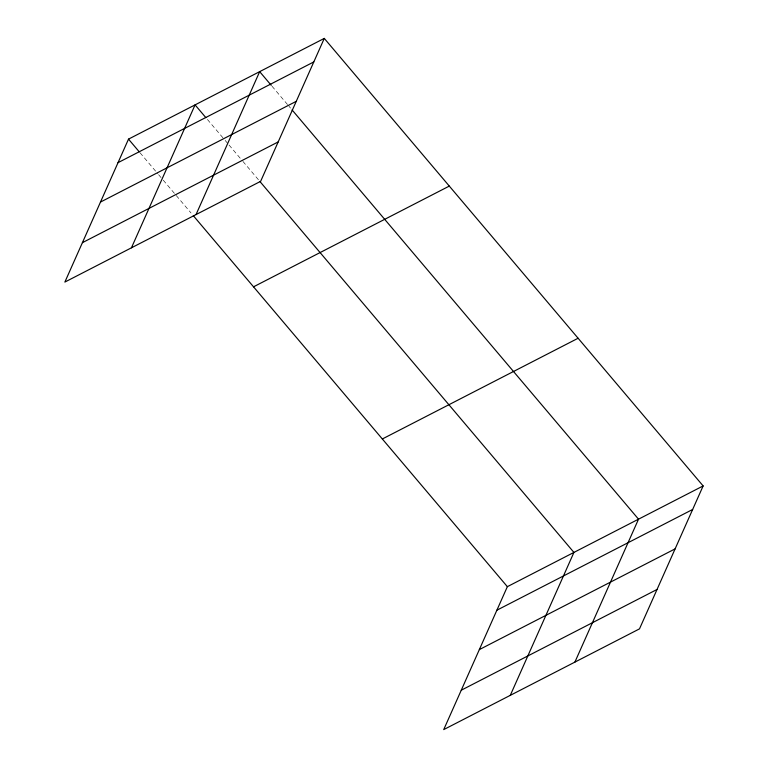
<?xml version="1.0" encoding="UTF-8"?>
<svg xmlns="http://www.w3.org/2000/svg" width="768" height="768" viewBox="0 0 768 768"><rect width="100%" height="100%" fill="white"/><g stroke="black" fill="none" stroke-linecap="round" stroke-linejoin="round"><path stroke-width="0.58" stroke-dasharray="3.84 2.88" d="M272.016 86.227L288.23 105.37M288.998 106.282L290.544 108.106M207.418 119.472L224.39 139.526M225.168 140.438L228.25 144.086M229.027 144.998L242.141 160.493M242.918 161.405L259.123 180.547M140.083 152.803L157.834 173.77M158.602 174.682L162.461 179.242M163.238 180.154L191.021 212.976"/><path stroke-width="1.15" d="M324.278 38.4L128.506 139.133L64.867 282.067L260.64 181.334L324.278 38.4L703.133 485.933L639.494 628.867L443.722 729.6L507.36 586.666L703.133 485.933M131.434 247.814L195.072 104.88L205.872 117.648M196.032 214.57L259.67 71.645L271.248 85.315M510.288 695.347L573.926 552.422L259.891 181.459M574.886 662.112L638.525 519.178L292.08 109.93M118.032 162.662L313.795 61.93M100.483 202.07L296.256 101.338M82.416 242.659L278.179 141.926M253.526 286.819L449.299 186.086M382.339 438.979L578.112 338.246M496.886 610.205L692.65 509.472M479.347 649.603L675.11 548.87M461.27 690.202L657.034 589.469M128.506 139.133L139.315 151.891M193.334 215.712L507.36 586.666"/></g></svg>
